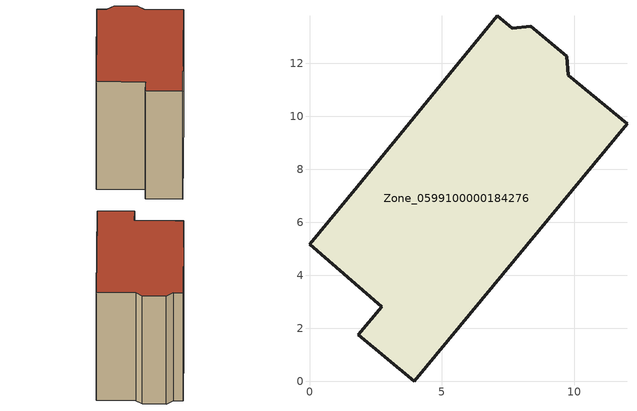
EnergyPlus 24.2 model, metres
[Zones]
Zone_0599100000184276
 floor ground (C_G): 7.64,13.33 8.35,13.4 9.71,12.27 9.78,11.56 11.98,9.72 3.94,0 1.84,1.75 2.73,2.81 0,5.17 1.8,7.35 7.08,13.8 z0
 wall outside (C_F): 9.78,11.56 9.71,12.27 8.35,13.4 7.64,13.33 7.08,13.8 1.8,7.35 0,5.17 2.73,2.81 1.84,1.75 3.94,0 11.98,9.72 9.78,11.56 z0:8.95
 roof outside (C_R): 3.94,0 11.98,9.72 9.78,11.56 9.71,12.27 8.35,13.4 7.64,13.33 7.08,13.8 1.8,7.35 0,5.17 2.73,2.81 1.84,1.75 z8.95
[BUILDING]
Pand.0599100000184276: North Axis=0; Terrain=City; Loads Convergence Tolerance Value=0.04; Temperature Convergence Tolerance Value=0.4; Solar Distribution=FullExterior; Maximum Number of Warmup Days=25; Minimum Number of Warmup Days=1
[Site:Location]
Rotterdam.The.Hague.AP_ZH_NLD Design_Conditions: Latitude=51.96; Longitude=4.45; Time Zone=1; Elevation=-4.5
[SITE:GROUNDTEMPERATURE:BUILDINGSURFACE]
18, 18, 18, 18, 18, 18, 18, 18, 18, 18, 18, 18
[MATERIAL] Thermal Absorptance=0.9; Solar Absorptance=0.7; Visible Absorptance=0.7
Name | Roughness | Thickness | Conductivity | Density | Specific Heat
G.TI.1946 | MediumSmooth | 0.15 | 1 | 540 | 1210
F.TI.1946 | Rough | 0.3 | 0.857143 | 1920 | 840
R.TI.1946 | MediumRough | 0.2 | 0.1 | 1500 | 1000
[CONSTRUCTION]
C_G: G.TI.1946
C_F: F.TI.1946
C_R: R.TI.1946
[ZONE]
Zone_0599100000184276: Type=1; Multiplier=1; Ceiling Height=Autocalculate; Volume=Autocalculate; Floor Area=autocalculate; Part of Total Floor Area=Yes
[ZONEINFILTRATION:DESIGNFLOWRATE]
Infil_Zone_0599100000184276: Zone or ZoneList or Space or SpaceList=Zone_0599100000184276; Schedule=AlwaysOn; Design Flow Rate Calculation Method=Flow/Area; Flow Rate per Floor Area=0.003; Constant Term Coefficient=1; Temperature Term Coefficient=0; Velocity Term Coefficient=0; Velocity Squared Term Coefficient=0
[HVACTEMPLATE:ZONE:IDEALLOADSAIRSYSTEM]
Zone_0599100000184276: Maximum Heating Supply Air Temperature=50; Minimum Cooling Supply Air Temperature=13; Maximum Heating Supply Air Humidity Ratio=0.0156; Minimum Cooling Supply Air Humidity Ratio=0.0077; Heating Limit=NoLimit; Cooling Limit=NoLimit; Dehumidification Control Type=ConstantSensibleHeatRatio; Cooling Sensible Heat Ratio=0.7; Dehumidification Setpoint=60; Humidification Control Type=None; Humidification Setpoint=30; Outdoor Air Method=None; Outdoor Air Flow Rate per Person=0.00944; Outdoor Air Flow Rate per Zone Floor Area=0; Outdoor Air Flow Rate per Zone=0; Demand Controlled Ventilation Type=None; Outdoor Air Economizer Type=NoEconomizer; Heat Recovery Type=None; Sensible Heat Recovery Effectiveness=0.7; Latent Heat Recovery Effectiveness=0.65
[ZONECONTROL:THERMOSTAT]
ThermostatControl_Zone_0599100000184276: Zone or ZoneList=Zone_0599100000184276; Control Type Schedule=DualSetpointControlType; Control 1=Thermostat_Zone_0599100000184276; Temperature Difference Between Cutout And Setpoint=0
[THERMOSTATSETPOINT:DUALSETPOINT]
Thermostat_Zone_0599100000184276: Heating Setpoint Temperature Schedule=HeatingSetpoint_Zone_0599100000184276; Cooling Setpoint Temperature Schedule=CoolingSetpoint_Zone_0599100000184276
[SCHEDULE:COMPACT]
HeatingSetpoint_Zone_0599100000184276: Through: 12/31, For: AllDays, Until: 24:00, 21
CoolingSetpoint_Zone_0599100000184276: Through: 12/31, For: AllDays, Until: 24:00, 24
DualSetpointControlType: Through: 12/31, For: AllDays, Until: 24:00, 4
AlwaysOn: Through: 12/31, For: AllDays, Until: 24:00, 1
